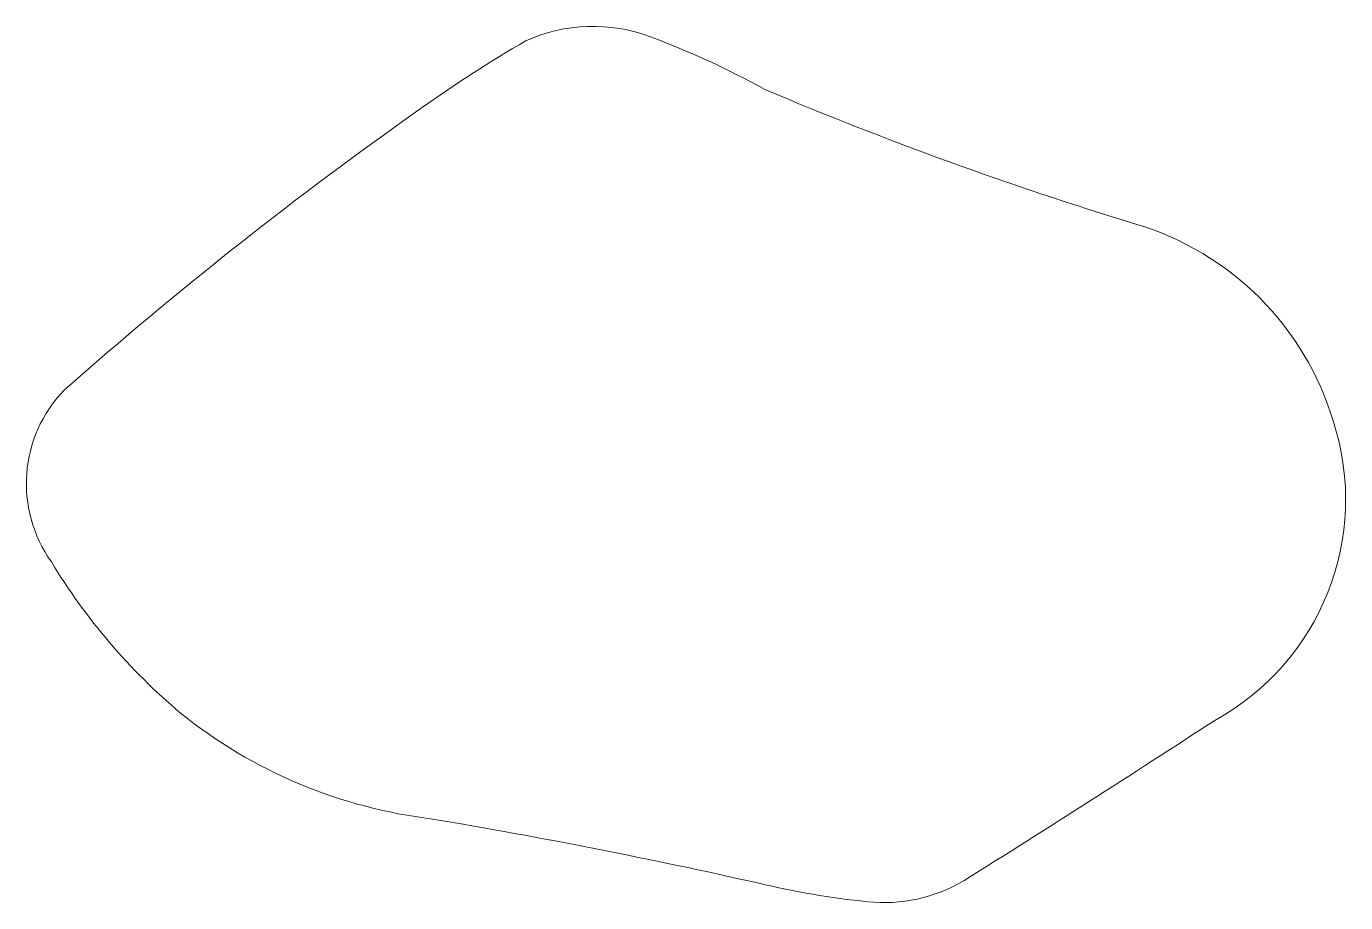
# Model space of a CAD drawing. Header units: millimetres. Extents: x -98.73 to -91.35, y 100.15 to 105.05.
import ezdxf

# ---------------------------------------------------------------- set-up
doc = ezdxf.new("R2010")
doc.units = ezdxf.units.MM
doc.layers.get('0').update_dxf_attribs({"true_color": 0xffffff})

msp = doc.modelspace()

# ---------------------------------------------------------------- linework, layer by layer
at = {"color": 0, "lineweight": 9}
for p, q in [((-91.418, 102.8409), (-91.418, 102.8409)), ((-93.4864, 100.2727), (-93.4864, 100.2727))]:
    msp.add_line(p, q, dxfattribs=at)
for centre, radius, start, end in [((-95.5608, 104.1357), 0.9168, 69.50017, 114.22511), ((-92.1231, 98.4098), 7.5897, 120.16529, 125.34685), ((-96.9169, 100.5084), 4.7893, 61.06233, 69.50017), ((-86.291, 124.3648), 21.3483, 247.09562, 253.02665), ((-83.1392, 85.5956), 23.2394, 125.13619, 131.43893), ((-92.993, 102.3717), 1.6434, 16.58973, 73.38458), ((-97.9779, 102.4944), 0.7529, 136.00587, 215.48614), ((-92.7616, 102.4075), 1.4117, 298.76599, 17.8798), ((-95.6517, 103.834), 3.4345, 211.15091, 229.80263), ((-96.1291, 103.3767), 2.778, 231.23675, 263.19897), ((-139.6419, 174.0551), 87.0297, 302.028565, 303.125633), ((-102.0718, 67.2839), 33.8037, 77.2883, 80.4407), ((-93.5593, 104.7339), 4.602, 256.50185, 264.19187), ((-93.9308, 101.0194), 0.8689, 263.77622, 300.75747)]:
    msp.add_arc(centre, radius, start, end, dxfattribs=at)

doc.saveas('drawing.dxf')
